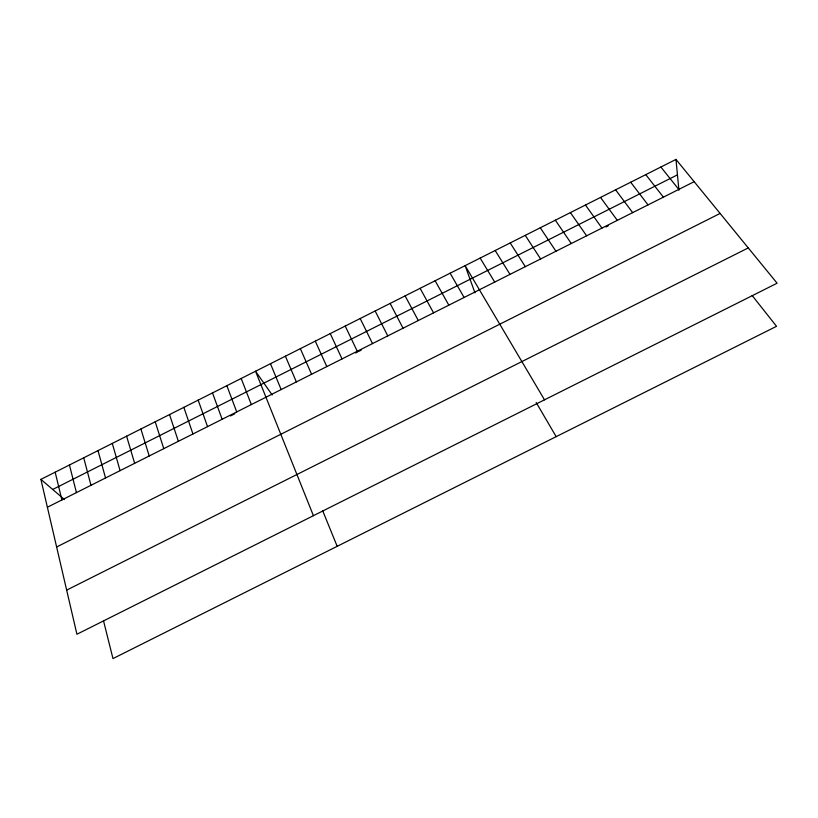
<?xml version="1.0" encoding="UTF-8"?>
<svg xmlns="http://www.w3.org/2000/svg" width="818" height="818" viewBox="0 0 818 818"><rect width="100%" height="100%" fill="white"/><g stroke="black" fill="none" stroke-linecap="round" stroke-linejoin="round"><path stroke-width="1.23" d="M40.9 479.379L675.975 159.418L777.1 283.212L76.923 634.247L40.9 479.379L64.469 499.532M52.7 489.471L677.457 174.858M47.383 507.242L694.155 181.678M230.543 415.933L234.817 413.785M355.615 352.977L357.834 351.863M358.949 351.3L361.178 350.176M605.954 226.975L608.203 225.84M56.626 546.986L720.106 213.437M66.657 590.115L748.265 247.915M660.872 167.025L678.776 189.418M752.171 295.523L776.527 326.31L112.976 658.582L103.497 620.739M645.78 174.633L663.398 197.158M630.688 182.24L648.03 204.899M615.606 189.837L632.662 212.629M600.535 197.435L617.314 220.359M585.463 205.021L601.956 228.089M570.391 212.608L586.618 235.809M272.189 394.971L255.543 371.239L313.417 515.677M555.34 220.195L571.281 243.529M540.289 227.782L555.954 251.249M525.248 235.359L540.626 258.958M510.207 242.936L525.309 266.668M495.176 250.512L510.003 274.378M480.146 258.079L494.706 282.077M544.502 399.828L465.135 265.646L474.972 292.905M536.189 402.497L556.168 436.659M450.115 273.212L464.113 297.476M435.115 280.768L448.837 305.165M420.115 288.325L433.56 312.854M405.125 295.881L418.284 320.544M390.135 303.427L403.029 328.222M375.155 310.973L387.763 335.901M360.186 318.519L372.517 343.58M345.216 326.065L357.272 351.249M330.257 333.601L342.036 358.918M315.298 341.137L326.811 366.587M300.349 348.662L311.586 374.255M285.41 356.188L296.372 381.914M270.472 363.713L281.157 389.572M322.711 510.831L337.18 546.312M241.187 378.468L251.341 404.573M226.852 385.697L236.729 411.935M212.506 392.916L222.128 419.276M198.171 400.145L207.537 426.628M183.846 407.354L192.946 433.969M169.531 414.573L178.365 441.311M155.216 421.781L163.784 448.653M140.9 429L149.213 455.984M126.596 436.199L134.643 463.315M112.301 443.407L120.082 470.647M98.007 450.606L105.532 477.968M83.722 457.804L90.982 485.289M69.448 465.002L76.442 492.61M55.164 472.19L61.912 499.931M675.975 159.418L678.93 190.236"/></g></svg>
